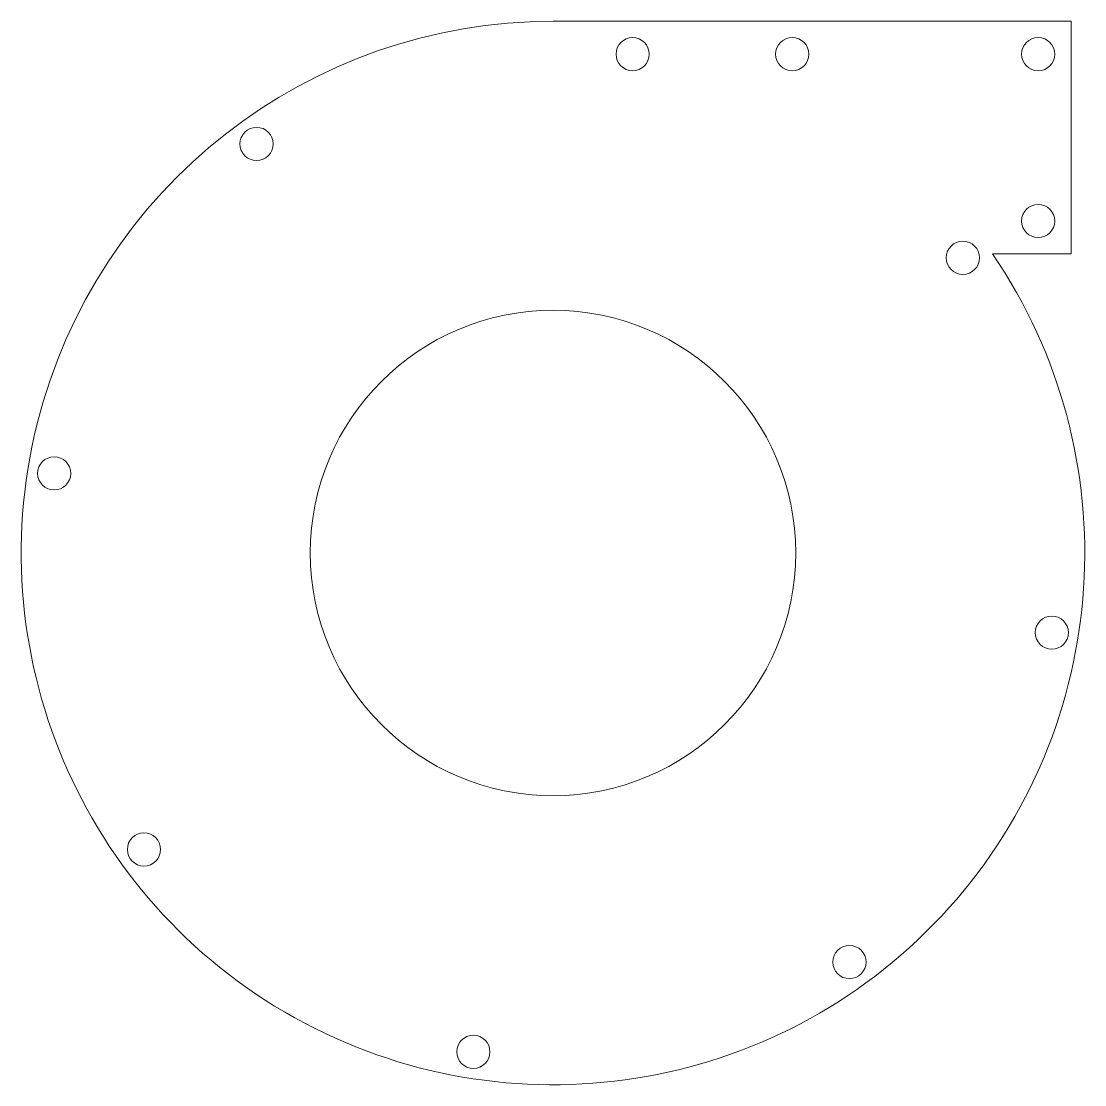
# Model space of a CAD drawing. Header units: millimetres. Extents: x -80 to 80, y -80 to 80.
import ezdxf

# ---------------------------------------------------------------- set-up
doc = ezdxf.new("R2010")
doc.units = ezdxf.units.MM

msp = doc.modelspace()

# ---------------------------------------------------------------- linework, layer by layer
at = {"color": 7, "linetype": 'Continuous', "lineweight": 15}
for p, q in [((77.95, 80), (0, 80)), ((77.95, 45), (77.95, 80)), ((66.14, 45), (77.95, 45))]:
    msp.add_line(p, q, dxfattribs=at)
for centre, radius in [((11.98, 75.05), 2.5), ((36, 75.05), 2.5), ((73, 75.05), 2.5), ((-44.6, 61.54), 2.5), ((73, 49.95), 2.5), ((61.67, 44.42), 2.5), ((0, 0), 36.51), ((-75.05, 11.98), 2.5), ((75.05, -11.98), 2.5), ((-61.54, -44.6), 2.5), ((44.6, -61.54), 2.5), ((-11.98, -75.05), 2.5)]:
    msp.add_circle(centre, radius, dxfattribs=at)
msp.add_arc((0, 0), 80, 90, 34.2289, dxfattribs=at)

doc.saveas('drawing.dxf')
